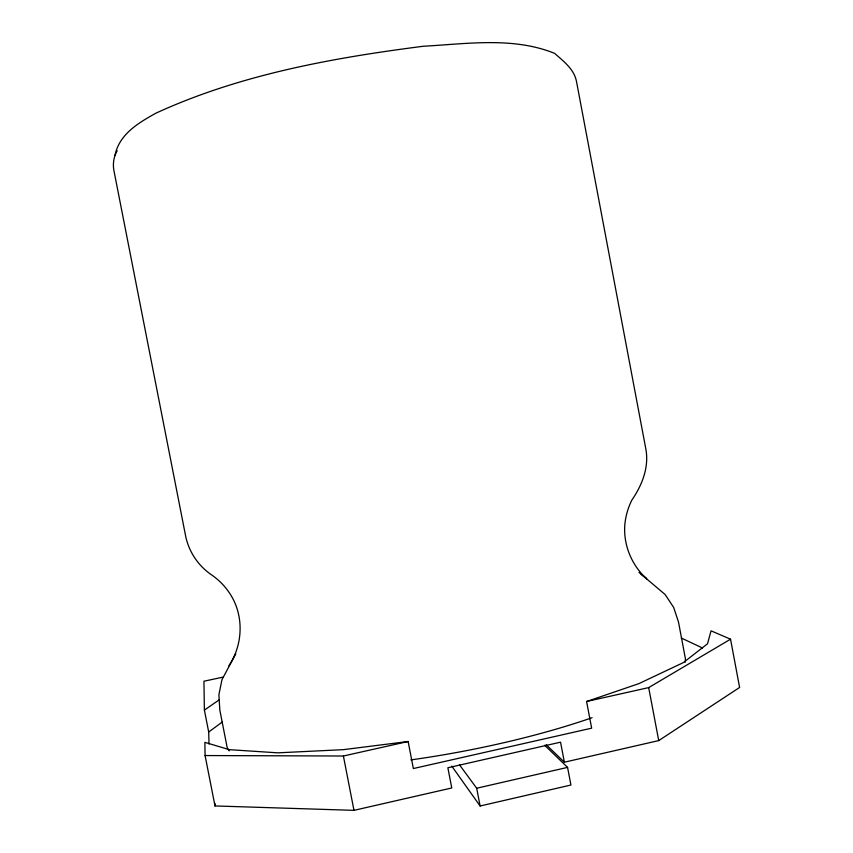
<?xml version="1.0" encoding="UTF-8"?>
<svg xmlns="http://www.w3.org/2000/svg" width="853" height="853" viewBox="0 0 853 853"><rect width="100%" height="100%" fill="white"/><g stroke="black" fill="none" stroke-linecap="round" stroke-linejoin="round"><path stroke-width="1.28" d="M114.963 155.395C119.303 134.134 138.303 123.013 155.822 113.214C239.906 74.574 332.201 57.951 423.419 46.243C466.826 43.887 513.143 36.562 554.642 53.376C563.46 61.267 574.069 69.008 576.468 81.344L645.785 448.689C649.293 467.188 642.17 485.037 631.86 500.082C628.011 507.791 625.622 516.15 624.822 524.723C623.244 544.918 631.678 565.358 646.745 578.835L640.966 574.048M235.801 653.803L221.972 679.649L218.89 694.779L219.829 710.091L226.599 744.573A233.434 50.124 -10.9 0 0 229.169 750.864M228.871 665.756C241.815 646.585 243.851 620.675 233.509 599.904C228.316 589.658 220.511 580.85 210.968 574.453C198.227 565.56 189.291 552.275 185.847 537.123L113.95 170.76A30.164 29.439 29 0 1 117.181 150.768M209.028 743.987L208.697 732.013L222.441 721.905M208.697 732.013L204.389 710.122L219.296 699.78M658.729 740.596L739.604 687.465L730.541 639.196L711.05 630.825L707.521 643.78L683.413 662.568L638.972 683.594L586.587 701.507L591.662 728.163L413.353 768.542L408.129 741.502L343.46 749.648L277.865 752.836L229.297 749.659L204.88 742.355L205.083 755.555L214.999 805.946L353.974 810.35L451.77 787.969L447.868 767.764L560.549 742.174L564.377 762.198L658.729 740.596L648.685 687.603L730.541 639.196M451.791 766.133L480.111 806L570.924 785.027L567.565 767.391L544.683 745.245M459.522 764.864L476.688 788.236L567.565 767.391M205.083 755.555L343.396 756.003L408.129 741.502M586.587 701.507L648.685 687.603M223.369 677.058L203.942 681.227L204.389 710.122M681.28 638.012L702.477 647.992M638.993 572.374L665.191 594.584L673.689 607.496L678.508 622.082L685.023 656.65A233.434 50.124 -10.9 0 1 685.098 662.291M546.197 744.701L564.377 762.198M343.396 756.003L353.974 810.35M476.688 788.236L480.111 806M214.903 803.281L214.999 805.946M592.078 717.714A233.434 50.124 -10.9 0 1 410.847 759.895"/></g></svg>
